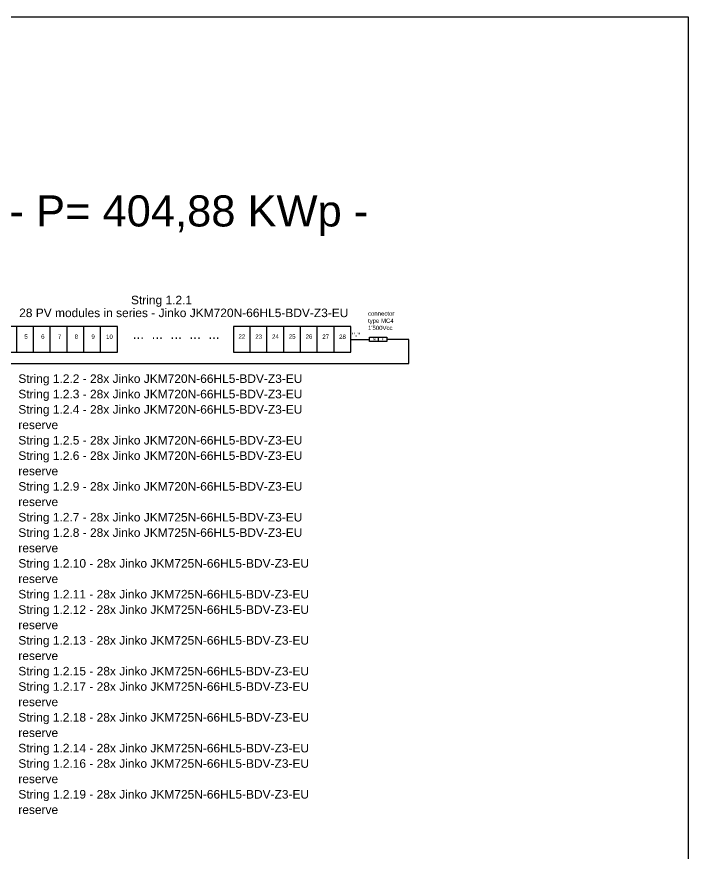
# Model space of a CAD drawing. Header units: millimetres. Extents: x 14856 to 141494, y 133975 to 167686.
# Drawn here: x 36492 to 41240, y 159920 to 165834 of the extents above; entities that cross this region are included whole.
import ezdxf

# ---------------------------------------------------------------- set-up
doc = ezdxf.new("R2010")
doc.units = ezdxf.units.MM
doc.styles.get("Standard").update_dxf_attribs({"font": 'arial.ttf'})

msp = doc.modelspace()

# ---------------------------------------------------------------- linework, layer by layer
for points in [[(36018.1, 163644.3), (36018.1, 163461.9), (37203.8, 163461.9), (37203.8, 163643.8), (36018.1, 163643.8)], [(36492.4, 163461.9), (36492.4, 163643.8)], [(36611, 163461.7), (36611, 163643.5)], [(36729.5, 163461.4), (36729.5, 163643.2)], [(36848.1, 163461.9), (36848.1, 163643.8)], [(36966.7, 163461.7), (36966.7, 163643.5)], [(37085.3, 163461.4), (37085.3, 163643.2)], [(38023.8, 163644.3), (38023.8, 163461.9), (38853.9, 163461.9), (38853.9, 163643.8), (38023.8, 163643.8)], [(38142.4, 163461.9), (38142.4, 163643.8)], [(38261, 163461.7), (38261, 163643.5)], [(38379.6, 163461.4), (38379.6, 163643.2)], [(38498.2, 163461.9), (38498.2, 163643.8)], [(38616.7, 163461.7), (38616.7, 163643.5)], [(38616.7, 163461.7), (38616.7, 163643.5)], [(38735.3, 163461.4), (38735.3, 163643.2)], [(38735.3, 163461.4), (38735.3, 163643.2)], [(38853.9, 163461.9), (38853.9, 163643.8)], [(38854.4, 163553.1), (38987.3, 163553.1)], [(39047.9, 163568.4), (39047.9, 163537.8)]]:
    msp.add_lwpolyline(points)
at = {"color": 40}
msp.add_lwpolyline([(35618.2, 163504.9), (35706.7, 163504.9), (35706.7, 163382.8), (39263.6, 163382.8), (39263.5, 163553.1), (39108.5, 163553.1)], dxfattribs=at)
msp.add_lwpolyline([(38987.3, 163568.4), (39108.5, 163568.4), (39108.5, 163537.8), (38987.3, 163537.8)], close=True)
at = {"layer": 'Defpoints', "color": 1}
msp.add_lwpolyline([(29178.1, 165834.2), (41239.6, 165834.2), (41239.6, 158046.8), (29178.1, 158046.8)], close=True, dxfattribs=at)

# ---------------------------------------------------------------- texts
at = {"attachment_point": 1}
for s, insert, char_height, width in [('INVERTER 1.2 - TBEA TS300KTL-HV-C1 - P= 404,88 KWp - P= 300 KWac @40°C', (30635.1, 164571.2), 220, 8459.921), ('28 PV modules in series - Jinko JKM720N-66HL5-BDV-Z3-EU', (36509.5, 163770.8), 60.443, 2681.977), ("connector type MC4\\P1'500Vcc", (38975.6, 163750.6), 30.344, 266.347), ("''-''", (38862.7, 163601.1), 38.08, 72.401), ('5 ', (36546.2, 163587.9), 30.84, 30.845), ('6 ', (36664.8, 163587.9), 30.84, 30.845), ('7 ', (36783.4, 163587.3), 30.84, 30.845), ('8 ', (36902, 163587.9), 30.84, 30.845), ('9 ', (37020.5, 163587.6), 30.84, 30.845), ('10 ', (37123.9, 163587.3), 30.84, 30.845), ('...  ...  ...  ...  ... ', (37312.2, 163624.9), 68.894, 747.028), ('22 ', (38059.9, 163588.1), 30.84, 30.845), ('23 ', (38178.5, 163588.4), 30.84, 30.845), ('24 ', (38297.1, 163588.4), 30.84, 30.845), ('25 ', (38415.6, 163588.1), 30.84, 30.845), ('26 ', (38534.2, 163587.9), 30.84, 30.845), ('27', (38652.8, 163587.6), 30.84, 30.845), ('28 ', (38771.4, 163587.3), 30.84, 30.845), ('\\pxql;{\\fArial|b1|i0|c0|p34;M}', (39012.7, 163560.1), 13.785, 16.703), ('\\pxql;{\\fArial|b1|i0|c0|p34;F}', (39073.3, 163560.1), 13.785, 16.703)]:
    msp.add_mtext(s, dxfattribs=dict(at, insert=insert, char_height=char_height, width=width))
at = {"color": 7, "char_height": 60.44, "width": 4500, "attachment_point": 1}
for s, insert in [('String 1.2.1', (37300, 163861.6)), ('String 1.2.2 - 28x Jinko JKM720N-66HL5-BDV-Z3-EU', (36503.6, 163305.6)), ('String 1.2.3 - 28x Jinko JKM720N-66HL5-BDV-Z3-EU', (36503.6, 163196.7)), ('String 1.2.4 - 28x Jinko JKM720N-66HL5-BDV-Z3-EU', (36503.6, 163087.9)), ('String 1.2.5 - 28x Jinko JKM720N-66HL5-BDV-Z3-EU', (36503.6, 162870.2)), ('String 1.2.6 - 28x Jinko JKM720N-66HL5-BDV-Z3-EU', (36503.6, 162761.4)), ('String 1.2.9 - 28x Jinko JKM720N-66HL5-BDV-Z3-EU', (36503.6, 162543.7)), ('String 1.2.7 - 28x Jinko JKM725N-66HL5-BDV-Z3-EU', (36503.6, 162326)), ('String 1.2.8 - 28x Jinko JKM725N-66HL5-BDV-Z3-EU', (36503.6, 162217.2)), ('String 1.2.10 - 28x Jinko JKM725N-66HL5-BDV-Z3-EU', (36503.6, 161999.5)), ('String 1.2.11 - 28x Jinko JKM725N-66HL5-BDV-Z3-EU', (36503.6, 161781.8)), ('String 1.2.12 - 28x Jinko JKM725N-66HL5-BDV-Z3-EU', (36503.6, 161673)), ('String 1.2.13 - 28x Jinko JKM725N-66HL5-BDV-Z3-EU', (36503.6, 161455.3)), ('String 1.2.15 - 28x Jinko JKM725N-66HL5-BDV-Z3-EU', (36503.6, 161237.6)), ('String 1.2.17 - 28x Jinko JKM725N-66HL5-BDV-Z3-EU', (36503.6, 161128.8)), ('String 1.2.18 - 28x Jinko JKM725N-66HL5-BDV-Z3-EU', (36503.6, 160911.1)), ('String 1.2.14 - 28x Jinko JKM725N-66HL5-BDV-Z3-EU', (36503.6, 160693.4)), ('String 1.2.16 - 28x Jinko JKM725N-66HL5-BDV-Z3-EU', (36503.6, 160584.6)), ('String 1.2.19 - 28x Jinko JKM725N-66HL5-BDV-Z3-EU', (36503.6, 160366.9))]:
    msp.add_mtext(s, dxfattribs=dict(at, insert=insert))
at = {"color": 8, "char_height": 60.44, "width": 4500, "attachment_point": 1}
for insert in [(36503.6, 162979), (36503.6, 162652.5), (36503.6, 162434.8), (36503.6, 162108.3), (36503.6, 161890.6), (36503.6, 161564.1), (36503.6, 161346.4), (36503.6, 161019.9), (36503.6, 160802.2), (36503.6, 160475.7), (36503.6, 160258.1)]:
    msp.add_mtext('reserve', dxfattribs=dict(at, insert=insert))

doc.saveas('drawing.dxf')
